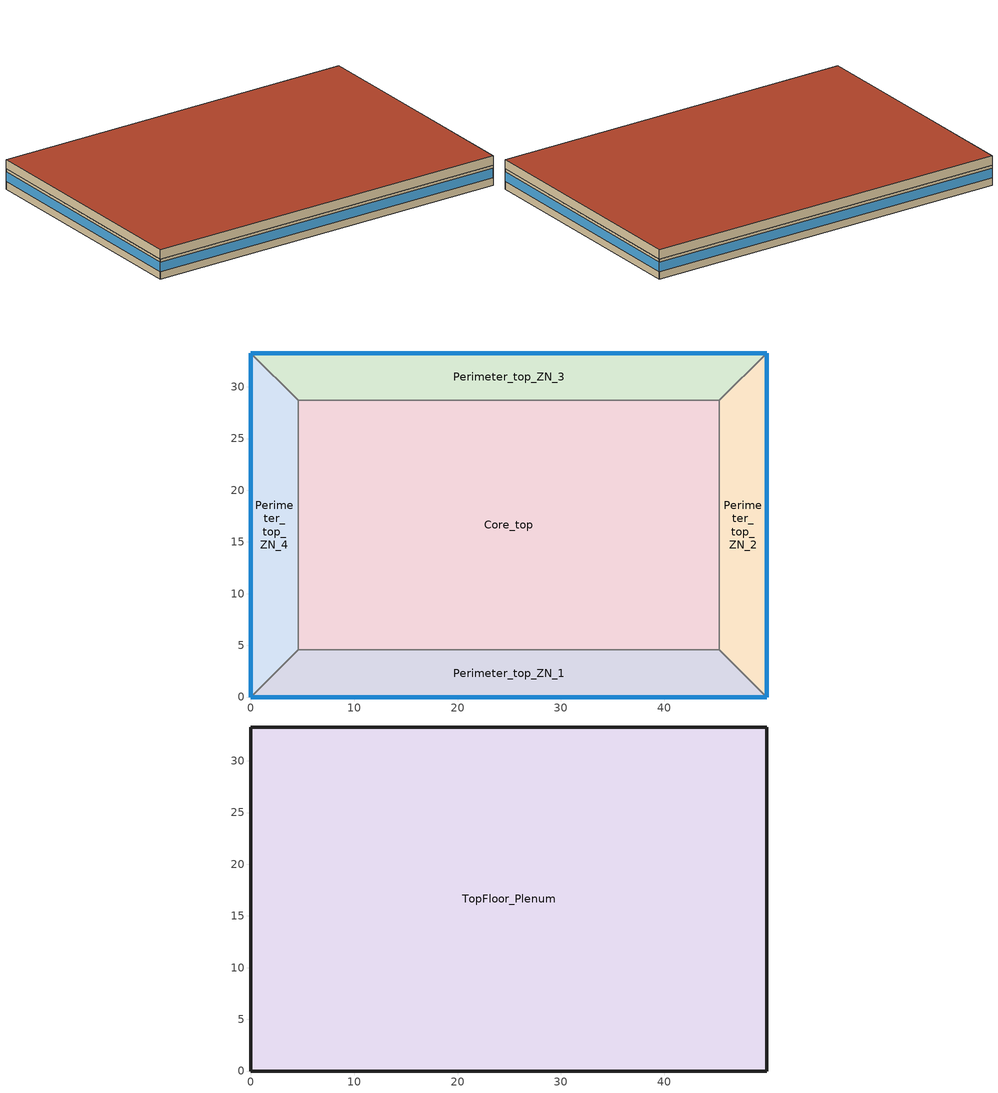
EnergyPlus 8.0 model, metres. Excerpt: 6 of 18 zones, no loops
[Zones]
Perimeter_top_ZN_1
 floor to MidFloor_Plenum (int_slab_floor): 0,0 4.57,4.57 45.34,4.57 49.91,0 z7.92
 wall outside (nonres_ext_wall): 0,0 49.91,0 z7.92:10.67
 wall to Perimeter_top_ZN_2 (int_wall): 49.91,0 45.34,4.57 z7.92:10.67
 window (Window_U_0.48_SHGC_0.40): 0,0 49.91,0 z8.95:10.25
 ceiling to TopFloor_Plenum (DropCeiling): 0,0 49.91,0 45.34,4.57 4.57,4.57 z10.67
Perimeter_top_ZN_2
 floor to MidFloor_Plenum (int_slab_floor): 49.91,0 45.34,4.57 45.34,28.7 49.91,33.27 z7.92
 wall outside (nonres_ext_wall): 49.91,0 49.91,33.27 z7.92:10.67
 wall to Perimeter_top_ZN_3 (int_wall): 49.91,33.27 45.34,28.7 z7.92:10.67
 window (Window_U_0.48_SHGC_0.40): 49.91,0 49.91,33.27 z8.95:10.25
 ceiling to TopFloor_Plenum (DropCeiling): 49.91,0 49.91,33.27 45.34,28.7 45.34,4.57 z10.67
Perimeter_top_ZN_3
 floor to MidFloor_Plenum (int_slab_floor): 49.91,33.27 45.34,28.7 4.57,28.7 0,33.27 z7.92
 wall outside (nonres_ext_wall): 49.91,33.27 0,33.27 z7.92:10.67
 wall to Perimeter_top_ZN_4 (int_wall): 0,33.27 4.57,28.7 z7.92:10.67
 window (Window_U_0.48_SHGC_0.40): 49.91,33.27 0,33.27 z8.95:10.25
 ceiling to TopFloor_Plenum (DropCeiling): 49.91,33.27 0,33.27 4.57,28.7 45.34,28.7 z10.67
Perimeter_top_ZN_4
 floor to MidFloor_Plenum (int_slab_floor): 0,33.27 4.57,28.7 4.57,4.57 0,0 z7.92
 wall outside (nonres_ext_wall): 0,33.27 0,0 z7.92:10.67
 wall to Perimeter_top_ZN_1 (int_wall): 0,0 4.57,4.57 z7.92:10.67
 window (Window_U_0.48_SHGC_0.40): 0,33.27 0,0 z8.95:10.25
 ceiling to TopFloor_Plenum (DropCeiling): 0,33.27 0,0 4.57,4.57 4.57,28.7 z10.67
Core_top
 floor to MidFloor_Plenum (int_slab_floor): 45.34,28.7 45.34,4.57 4.57,4.57 4.57,28.7 z7.92
 wall to Perimeter_top_ZN_3 (int_wall): 45.34,28.7 4.57,28.7 z7.92:10.67
 wall to Perimeter_top_ZN_2 (int_wall): 45.34,4.57 45.34,28.7 z7.92:10.67
 wall to Perimeter_top_ZN_1 (int_wall): 4.57,4.57 45.34,4.57 z7.92:10.67
 wall to Perimeter_top_ZN_4 (int_wall): 4.57,28.7 4.57,4.57 z7.92:10.67
 ceiling to TopFloor_Plenum (DropCeiling): 45.34,4.57 45.34,28.7 4.57,28.7 4.57,4.57 z10.67
TopFloor_Plenum
 wall outside (nonres_ext_wall): 49.91,33.27 0,33.27 0,0 49.91,0 49.91,33.27 z10.67:11.89
 roof outside (nonres_roof): 49.91,0 49.91,33.27 0,33.27 0,0 z11.89
[Building]
Medium Office: North Axis {deg}=0; Terrain=City; Loads Convergence Tolerance Value=0.04; Temperature Convergence Tolerance Value {deltaC}=0.2; Solar Distribution=FullInteriorAndExterior; Maximum Number of Warmup Days=25; Minimum Number of Warmup Days=6
[Site:Location]
Site:Location=Vancouver Int'l_BC_CAN Design_Conditions; Latitude {N+ S-}=49.18; Longitude {W- E+}=-123.17; Time Zone Relative to GMT {GMT+/-}=-8; Elevation {m}=2
[SizingPeriod:DesignDay] Day of Month=21; Dry-Bulb Temperature Range Modifier Type=DefaultMultipliers; Humidity Condition Type=Wetbulb; Barometric Pressure {Pa}=101301; Rain {Yes/No}=No; Snow on ground {Yes/No}=No; Daylight Savings Time Indicator=No
Name | Month | Day Type | Maximum Dry-Bulb Temperature {C} | Daily Dry-Bulb Temperature Range {C} | Wetbulb at Maximum Dry-Bulb {C} | Wind Speed {m/s} design conditions vs. traditional 6.71 m/s (15 mph) | Wind Direction {Degrees; N=0, S=180} | Solar Model Indicator | Clearness {0.0 to 1.1} | Wind Speed {m/s} design conditions vs. traditional 3.35 m/s (7mph) | ASHRAE Clear Sky Optical Depth for Beam Irradiance (taub) | ASHRAE Clear Sky Optical Depth for Diffuse Irradiance (taud)
Vancouver Int'l Ann Htg 99.6% Condns DB | 12 | WinterDesignDay | -7 | 0 | -7 | 2.9 | 100 | ASHRAEClearSky | 0
Vancouver Int'l Ann Clg .4% Condns DB=>MWB | 8 | SummerDesignDay | 25 | 7.6 | 18.2 |  | 300 | ASHRAETau |  | 3.6 | 0.371 | 2.445
[Site:GroundTemperature:BuildingSurface]
20.34, 20.35, 20.36, 20.43, 20.53, 22.73, 23.14, 23.22, 23.21, 20.95, 20.55, 20.4
[Site:WaterMainsTemperature]
Calculation Method=Correlation; Annual Average Outdoor Air Temperature {C}=9.71667; Maximum Difference In Monthly Average Outdoor Air Temperatures {deltaC}=13.9
[Material]
Name | Roughness | Thickness {m} | Conductivity {W/m-K} | Density {kg/m3} | Specific Heat {J/kg-K} | Thermal Absorptance | Solar Absorptance | Visible Absorptance | Absorptance:Thermal | Absorptance:Solar | Absorptance:Visible
Std Wood 6inch | MediumSmooth | 0.15 | 0.12 | 540 | 1210 | 0.9 | 0.7 | 0.7
AC02 Acoustic Ceiling | MediumSmooth | 0.0127 | 0.057 | 288 | 1339 | 0.9 | 0.7 | 0.2
F07 25mm stucco | Smooth | 0.0254 | 0.72 | 1856 | 840 | 0.9 | 0.7 | 0.7
F08 Metal surface | Smooth | 0.0008 | 45.28 | 7824 | 500
F13 Built-up roofing | Rough | 0.0095 | 0.16 | 1120 | 1460 |  |  |  | 0.9 | 0.7
G01 13mm gypsum board | Smooth | 0.0127 | 0.16 | 800 | 1090 |  |  |  | 0.9 | 0.7 | 0.5
G01 16mm gypsum board | MediumSmooth | 0.0159 | 0.16 | 800 | 1090
100mm Normalweight concrete floor | MediumRough | 0.1016 | 2.31 | 2322 | 832
[Material:NoMass]
CP02 CARPET PAD: VeryRough, 0.21648, 0.9, 0.7, 0.8
Nonres_Roof_Insulation: MediumSmooth, 3.4722, 0.9, 0.7, 0.7
Nonres_Exterior_Wall_Insulation: MediumSmooth, 2.368, 0.9, 0.7, 0.7
[Construction]
InteriorFurnishings: Std Wood 6inch
DropCeiling: AC02 Acoustic Ceiling
int_wall: G01 13mm gypsum board, G01 13mm gypsum board
int_slab_floor: 100mm Normalweight concrete floor, CP02 CARPET PAD
nonres_roof: F13 Built-up roofing, Nonres_Roof_Insulation, F08 Metal surface
nonres_ext_wall: F07 25mm stucco, G01 16mm gypsum board, Nonres_Exterior_Wall_Insulation, G01 16mm gypsum board
Window_U_0.48_SHGC_0.40: REF D CLEAR 6MM, AIR 13MM, CLEAR 6MM
[WindowMaterial:Glazing] Optical Data Type=SpectralAverage; Thickness {m}=0.006; Infrared Transmittance at Normal Incidence=0; Front Side Infrared Hemispherical Emissivity=0.84; Conductivity {W/m-K}=0.9
Name | Solar Transmittance at Normal Incidence | Front Side Solar Reflectance at Normal Incidence | Back Side Solar Reflectance at Normal Incidence | Visible Transmittance at Normal Incidence | Front Side Visible Reflectance at Normal Incidence | Back Side Visible Reflectance at Normal Incidence | Back Side Infrared Hemispherical Emissivity
CLEAR 6MM | 0.775 | 0.071 | 0.071 | 0.881 | 0.08 | 0.08 | 0.84
REF D CLEAR 6MM | 0.429 | 0.308 | 0.379 | 0.334 | 0.453 | 0.505 | 0.82
[WindowMaterial:Gas]
AIR 13MM: Gas Type=Air; Thickness {m}=0.0127
[Zone] Type=1; Multiplier=1; Volume {m3}=autocalculate; Floor Area {m2}=autocalculate
Name | Ceiling Height {m} | Part of Total Floor Area
TopFloor_Plenum | 1.2192 | No
Core_top; Perimeter_top_ZN_3; Perimeter_top_ZN_2; Perimeter_top_ZN_1; Perimeter_top_ZN_4 | 2.7432 | YES
[InternalMass] Construction=InteriorFurnishings
Name | Zone | Surface Area {m2}
Core_top_InternalMass_1 | Core_top | 1967.08
Perimeter_top_ZN_3_InternalMass_1 | Perimeter_top_ZN_3 | 414.675
Perimeter_top_ZN_2_InternalMass_1 | Perimeter_top_ZN_2 | 262.5073
Perimeter_top_ZN_1_InternalMass_1 | Perimeter_top_ZN_1 | 414.6723
Perimeter_top_ZN_4_InternalMass_1 | Perimeter_top_ZN_4 | 262.5056
[People] Number of People Schedule=BLDG_OCC_SCH; Number of People Calculation Method=Area/Person; Zone Floor Area per Person {m2/person}=18.5788; Fraction Radiant=0.3; Sensible Heat Fraction=AUTOCALCULATE; Activity Level Schedule=ACTIVITY_SCH; Enable ASHRAE 55 Comfort Warnings=No; Mean Radiant Temperature Calculation Type=ZoneAveraged; Work Efficiency Schedule=WORK_EFF_SCH; Clothing Insulation Schedule=CLOTHING_SCH; Air Velocity Schedule=AIR_VELO_SCH; Thermal Comfort Model 1 Type=FANGER
Name | Zone or ZoneList
Core_top | Core_top
Perimeter_top_ZN_3 | Perimeter_top_ZN_3
Perimeter_top_ZN_2 | Perimeter_top_ZN_2
Perimeter_top_ZN_1 | Perimeter_top_ZN_1
Perimeter_top_ZN_4 | Perimeter_top_ZN_4
[Lights] Schedule=BLDG_LIGHT_SCH; Design Level Calculation Method=Watts/Area; Watts per Zone Floor Area {W/m2}=9.68752; Return Air Fraction=0; Fraction Radiant=0.7; Fraction Visible=0.2; Fraction Replaceable=1; Return Air Fraction Calculated from Plenum Temperature=No
Name | Zone or ZoneList
Core_top_Lights | Core_top
Perimeter_top_ZN_3_Lights | Perimeter_top_ZN_3
Perimeter_top_ZN_2_Lights | Perimeter_top_ZN_2
Perimeter_top_ZN_1_Lights | Perimeter_top_ZN_1
Perimeter_top_ZN_4_Lights | Perimeter_top_ZN_4
[ElectricEquipment] Schedule=BLDG_EQUIP_SCH; Design Level Calculation Method=EquipmentLevel; Fraction Latent=0; Fraction Radiant=0.5; Fraction Lost=0
Name | Zone or ZoneList | Design Level {W}
Core_top_MiscPlug_Equip | Core_top | 7937.16
Perimeter_top_ZN_3_MiscPlug_Equip | Perimeter_top_ZN_3 | 1673.21
Perimeter_top_ZN_2_MiscPlug_Equip | Perimeter_top_ZN_2 | 1059.22
Perimeter_top_ZN_1_MiscPlug_Equip | Perimeter_top_ZN_1 | 1673.2
Perimeter_top_ZN_4_MiscPlug_Equip | Perimeter_top_ZN_4 | 1059.21
[Exterior:Lights] Control Option=AstronomicalClock
Name | Schedule | Design Level {W}
Exterior_Lights_a | Exterior_lighting_schedule_a | 623.03
Exterior_Lights_b | Exterior_lighting_schedule_b | 7476.45
[Daylighting:Controls] Total Daylighting Reference Points=2; Z-Coordinate of First Reference Point {m}=8.687; Z-Coordinate of Second Reference Point {m}=8.687; Illuminance Setpoint at First Reference Point {lux}=500; Illuminance Setpoint at Second Reference Point {lux}=500; Lighting Control Type=2; Maximum Allowable Discomfort Glare Index=22; Minimum Input Power Fraction for Continuous Dimming Control=0.3; Minimum Light Output Fraction for Continuous Dimming Control=0.2; Number of Stepped Control Steps=3; Probability Lighting will be Reset When Needed in Manual Stepped Control=1
Name | X-Coordinate of First Reference Point {m} | Y-Coordinate of First Reference Point {m} | X-Coordinate of Second Reference Point {m} | Y-Coordinate of Second Reference Point {m} | Fraction of Zone Controlled by First Reference Point | Fraction of Zone Controlled by Second Reference Point | Glare Calculation Azimuth Angle of View Direction Clockwise from Zone y-Axis {deg}
Perimeter_top_ZN_1 | 3.048 | 1.524 | 24.9555 | 1.524 | 0.08 | 0.46 | 180
Perimeter_top_ZN_2 | 48.387 | 16.6369 | 48.387 | 3.048 | 0.43 | 0.12 | 90
Perimeter_top_ZN_3 | 24.9514 | 31.7498 | 46.863 | 31.7498 | 0.46 | 0.08 | 0
Perimeter_top_ZN_4 | 1.524 | 16.6369 | 1.524 | 30.2514 | 0.43 | 0.12 | 270
[ZoneInfiltration:DesignFlowRate] Schedule=INFIL_SCH_PNNL; Design Flow Rate Calculation Method=Flow/ExteriorArea; Design Flow Rate {m3/s}=0; Constant Term Coefficient=0; Temperature Term Coefficient=0; Velocity Term Coefficient=0.224; Velocity Squared Term Coefficient=0
Name | Zone or ZoneList | Flow per Exterior Surface Area {m3/s-m2}
Perimeter_top_ZN_3_Infiltration | Perimeter_top_ZN_3 | 0.00056896
Perimeter_top_ZN_2_Infiltration | Perimeter_top_ZN_2 | 0.00056896
Perimeter_top_ZN_1_Infiltration | Perimeter_top_ZN_1 | 0.00056896
Perimeter_top_ZN_4_Infiltration | Perimeter_top_ZN_4 | 0.00056896
TopFloor_Plenum_Infiltration | TopFloor_Plenum | 6.19256e-05
[AirLoopHVAC:ReturnPlenum]
TopFloor_Return_Plenum: Zone=TopFloor_Plenum
[EnergyManagementSystem:Actuator]
HTGSETP_SCH_PACU_VAV_top_Actuator: Actuated Component Unique=HTGSETP_SCH_PACU_VAV_top; Actuated Component Type=Schedule:Compact; Actuated Component Control Type=Schedule Value
[Schedule:Compact]
Exterior_lighting_schedule_a: Through:12/31, For:AllDays, Until: 06:00, 0, Until: 24:00, 1
Exterior_lighting_schedule_b: Through:12/31, For:AllDays, Until: 06:00, 0.7, Until: 24:00, 1
BLDG_LIGHT_SCH: Through: 12/31, For: Weekdays, Until: 5:00, 0.05, Until: 6:00, 0.1, Until: 7:00, 0.0904, Until: 8:00, 0.2712, Until: 17:00, 0.8136, Until: 18:00, 0.452, Until: 20:00, 0.2712, Until: 22:00, 0.1808, Until: 23:00, 0.0904, Until: 24:00, 0.0452, For: SummerDesignDay, Until: 24:00, 1, For: Saturday, Until: 6:00, 0.05, Until: 8:00, 0.0904, Until: 12:00, 0.2712, Until: 17:00, 0.1356, Until: 19:00, 0.0452, Until: 24:00, 0.05, For: WinterDesignDay, Until: 24:00, 0, For: Sunday Holidays AllOtherDays, Until: 6:00, 0.05, Until: 18:00, 0.0452, Until: 24:00, 0.05
BLDG_EQUIP_SCH: Through: 12/31, For: Weekdays, Until: 06:00, 0.317515, Until: 08:00, 0.384143, Until: 12:00, 0.864322, Until: 13:00, 0.768286, Until: 17:00, 0.864322, Until: 18:00, 0.480179, Until: 24:00, 0.384143, For: SummerDesignDay, Until: 24:00, 1, For: Saturday, Until: 06:00, 0.238136, Until: 08:00, 0.384143, Until: 12:00, 0.480179, Until: 17:00, 0.336125, Until: 19:00, 0.288107, Until: 24:00, 0.238136, For: WinterDesignDay, Until: 24:00, 0, For: Sunday Holidays AllOtherDays, Until: 06:00, 0.238136, Until: 18:00, 0.288107, Until: 24:00, 0.238136
BLDG_OCC_SCH: Through: 12/31, For: Weekdays, Until: 06:00, 0, Until: 07:00, 0.1, Until: 08:00, 0.2, Until: 12:00, 0.95, Until: 13:00, 0.5, Until: 17:00, 0.95, Until: 18:00, 0.3, Until: 22:00, 0.1, Until: 24:00, 0.05, For: SummerDesignDay, Until: 06:00, 0, Until: 22:00, 1, Until: 24:00, 0.05, For: Saturday, Until: 06:00, 0, Until: 08:00, 0.1, Until: 12:00, 0.3, Until: 17:00, 0.1, Until: 19:00, 0.05, Until: 24:00, 0, For: WinterDesignDay, Until: 24:00, 0, For:Sunday Holidays AllOtherDays, Until: 06:00, 0, Until: 18:00, 0.05, Until: 24:00, 0
ACTIVITY_SCH: Through: 12/31, For: AllDays, Until: 24:00, 120
WORK_EFF_SCH: Through: 12/31, For: AllDays, Until: 24:00, 0
AIR_VELO_SCH: Through: 12/31, For: AllDays, Until: 24:00, 0.2
CLOTHING_SCH: Through: 04/30, For: AllDays, Until: 24:00, 1, Through: 09/30, For: AllDays, Until: 24:00, 0.5, Through: 12/31, For: AllDays, Until: 24:00, 1
HTGSETP_SCH_PACU_VAV_top: Through: 12/31, For: WinterDesignDay, Until: 05:00, 15.6, Until: 06:00, 17.6, Until: 07:00, 19.6, Until: 22:00, 21, Until: 24:00, 15.6, For: Weekdays, Until: 05:00, 15.6, Until: 06:00, 21, Until: 07:00, 21, Until: 22:00, 21, Until: 24:00, 15.6, For SummerDesignDay, Until: 24:00, 15.6, For: Saturday, Until: 05:00, 15.6, Until: 06:00, 21, Until: 07:00, 21, Until: 17:00, 21, Until: 24:00, 15.6, For:Sunday Holidays AllOtherDays, Until: 24:00, 15.6
INFIL_SCH_PNNL: Through: 12/31, For: Weekdays SummerDesignDay, Until: 06:00, 1, Until: 22:00, 0.25, Until: 24:00, 1, For: Saturday WinterDesignDay, Until: 06:00, 1, Until: 18:00, 0.25, Until: 24:00, 1, For:Sunday Holidays AllOtherDays, Until: 24:00, 1
